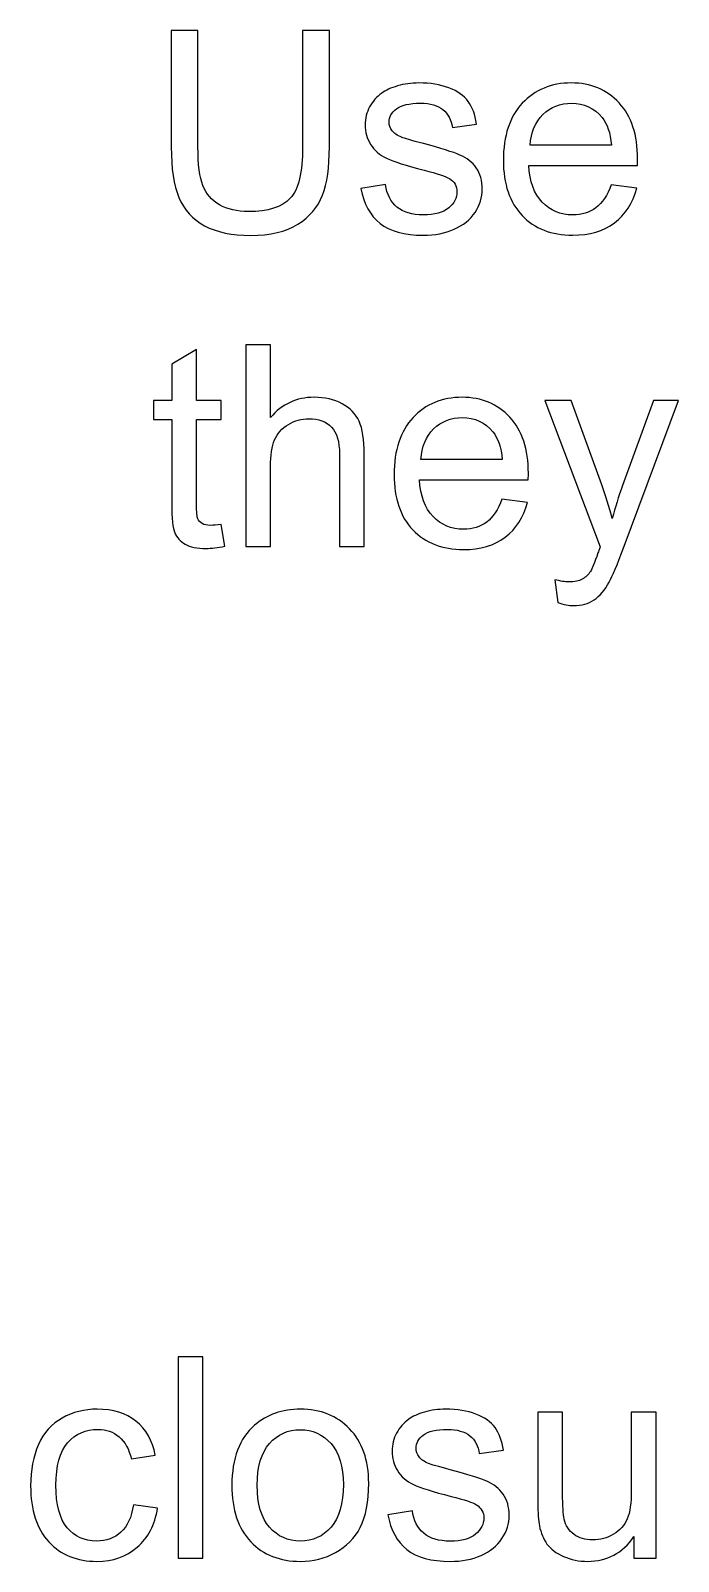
# Model space of a CAD drawing. Header units: centimetres. Extents: x 32 to 238, y -190 to 31.
# Drawn here: x 61.34 to 67.19, y -98.12 to -84.31 of the extents above; entities that cross this region are included whole.
import ezdxf

# ---------------------------------------------------------------- set-up
doc = ezdxf.new("R2010")
doc.units = ezdxf.units.CM
doc.header["$MEASUREMENT"] = 0
doc.layers.add('Layer 1', color=7, linetype='Continuous')

msp = doc.modelspace()

# ---------------------------------------------------------------- linework, layer by layer
at = {"layer": 'Layer 1', "color": 250}
for points, knots in [([(63.79523, -84.30715), (63.79523, -84.30715), (64.03653, -84.30715), (64.03653, -84.30715), (64.03653, -84.30715), (64.03653, -85.35744), (64.03653, -85.35744), (64.03653, -85.54032), (64.01579, -85.68552), (63.97472, -85.79305), (63.93324, -85.90015), (63.85873, -85.98778), (63.7512, -86.05509), (63.64325, -86.1224), (63.50228, -86.15627), (63.32702, -86.15627), (63.15727, -86.15627), (63.01799, -86.12706), (62.91004, -86.06822), (62.80167, -86.00937), (62.72462, -85.92471), (62.67848, -85.81337), (62.63233, -85.70203), (62.60905, -85.55006), (62.60905, -85.35744), (62.60905, -85.35744), (62.60905, -84.30715), (62.60905, -84.30715), (62.60905, -84.30715), (62.85035, -84.30715), (62.85035, -84.30715), (62.85035, -84.30715), (62.85035, -85.35702), (62.85035, -85.35702), (62.85035, -85.51492), (62.86517, -85.63176), (62.89438, -85.70627), (62.92359, -85.7812), (62.97354, -85.83919), (63.04508, -85.87941), (63.1162, -85.92005), (63.20341, -85.94037), (63.30628, -85.94037), (63.48239, -85.94037), (63.60812, -85.90015), (63.68305, -85.82014), (63.75798, -85.73971), (63.79523, -85.58562), (63.79523, -85.35702), (63.79523, -85.35702), (63.79523, -84.30715), (63.79523, -84.30715)], [0, 0, 0, 0, 0.05882353, 0.05882353, 0.05882353, 0.11764706, 0.11764706, 0.11764706, 0.17647059, 0.17647059, 0.17647059, 0.23529412, 0.23529412, 0.23529412, 0.29411765, 0.29411765, 0.29411765, 0.35294118, 0.35294118, 0.35294118, 0.41176471, 0.41176471, 0.41176471, 0.47058824, 0.47058824, 0.47058824, 0.52941176, 0.52941176, 0.52941176, 0.58823529, 0.58823529, 0.58823529, 0.64705882, 0.64705882, 0.64705882, 0.70588235, 0.70588235, 0.70588235, 0.76470588, 0.76470588, 0.76470588, 0.82352941, 0.82352941, 0.82352941, 0.88235294, 0.88235294, 0.88235294, 0.94117647, 0.94117647, 0.94117647, 1, 1, 1, 1]), ([(64.32143, -85.73209), (64.32143, -85.73209), (64.54241, -85.69653), (64.54241, -85.69653), (64.55469, -85.78501), (64.5894, -85.85274), (64.64613, -85.90015), (64.70285, -85.94714), (64.78244, -85.97085), (64.88404, -85.97085), (64.98691, -85.97085), (65.06311, -85.95011), (65.11306, -85.9082), (65.16259, -85.86671), (65.18757, -85.8176), (65.18757, -85.7613), (65.18757, -85.71092), (65.16513, -85.67113), (65.12068, -85.64234), (65.08936, -85.62245), (65.01316, -85.59747), (64.89208, -85.56657), (64.72868, -85.5255), (64.61565, -85.48994), (64.55215, -85.45989), (64.48907, -85.42941), (64.44123, -85.38792), (64.40864, -85.33458), (64.37604, -85.28166), (64.35953, -85.22282), (64.35953, -85.15847), (64.35953, -85.09963), (64.37308, -85.04544), (64.39975, -84.99549), (64.42684, -84.94554), (64.46325, -84.90405), (64.50939, -84.87103), (64.5441, -84.84563), (64.59152, -84.82404), (64.65121, -84.80626), (64.71132, -84.78848), (64.77524, -84.77959), (64.84382, -84.77959), (64.94712, -84.77959), (65.03771, -84.79441), (65.1156, -84.82446), (65.19392, -84.8541), (65.25149, -84.89474), (65.28875, -84.94554), (65.32558, -84.99676), (65.3514, -85.06492), (65.36537, -85.15043), (65.36537, -85.15043), (65.14693, -85.18091), (65.14693, -85.18091), (65.13719, -85.11233), (65.10841, -85.05857), (65.06099, -85.02004), (65.01358, -84.98152), (64.94669, -84.96247), (64.85991, -84.96247), (64.75789, -84.96247), (64.68465, -84.9794), (64.64105, -85.01327), (64.59744, -85.04714), (64.57543, -85.08693), (64.57543, -85.13223), (64.57543, -85.16101), (64.58432, -85.18726), (64.60252, -85.21054), (64.62073, -85.23425), (64.64909, -85.25415), (64.68804, -85.26981), (64.71047, -85.27828), (64.77567, -85.29733), (64.88489, -85.32696), (65.04237, -85.36887), (65.15243, -85.40358), (65.21509, -85.43025), (65.27774, -85.45692), (65.32685, -85.49629), (65.36241, -85.54709), (65.39839, -85.59832), (65.41617, -85.66182), (65.41617, -85.73802), (65.41617, -85.8121), (65.39458, -85.88195), (65.35098, -85.94757), (65.30737, -86.01318), (65.24472, -86.06398), (65.16302, -86.09997), (65.08089, -86.13595), (64.98818, -86.15373), (64.88489, -86.15373), (64.71386, -86.15373), (64.58305, -86.11817), (64.4933, -86.04747), (64.40356, -85.97635), (64.34641, -85.87137), (64.32143, -85.73209)], [0, 0, 0, 0, 0.03030303, 0.03030303, 0.03030303, 0.06060606, 0.06060606, 0.06060606, 0.09090909, 0.09090909, 0.09090909, 0.12121212, 0.12121212, 0.12121212, 0.15151515, 0.15151515, 0.15151515, 0.18181818, 0.18181818, 0.18181818, 0.21212121, 0.21212121, 0.21212121, 0.24242424, 0.24242424, 0.24242424, 0.27272727, 0.27272727, 0.27272727, 0.3030303, 0.3030303, 0.3030303, 0.33333333, 0.33333333, 0.33333333, 0.36363636, 0.36363636, 0.36363636, 0.39393939, 0.39393939, 0.39393939, 0.42424242, 0.42424242, 0.42424242, 0.45454545, 0.45454545, 0.45454545, 0.48484848, 0.48484848, 0.48484848, 0.51515152, 0.51515152, 0.51515152, 0.54545455, 0.54545455, 0.54545455, 0.57575758, 0.57575758, 0.57575758, 0.60606061, 0.60606061, 0.60606061, 0.63636364, 0.63636364, 0.63636364, 0.66666667, 0.66666667, 0.66666667, 0.6969697, 0.6969697, 0.6969697, 0.72727273, 0.72727273, 0.72727273, 0.75757576, 0.75757576, 0.75757576, 0.78787879, 0.78787879, 0.78787879, 0.81818182, 0.81818182, 0.81818182, 0.84848485, 0.84848485, 0.84848485, 0.87878788, 0.87878788, 0.87878788, 0.90909091, 0.90909091, 0.90909091, 0.93939394, 0.93939394, 0.93939394, 0.96969697, 0.96969697, 0.96969697, 1, 1, 1, 1]), ([(66.57949, -85.69907), (66.57949, -85.69907), (66.81063, -85.72955), (66.81063, -85.72955), (66.77465, -85.86375), (66.70734, -85.96831), (66.60912, -86.04239), (66.51091, -86.11648), (66.3856, -86.15373), (66.23278, -86.15373), (66.04059, -86.15373), (65.88819, -86.09446), (65.77558, -85.97593), (65.66297, -85.85782), (65.60667, -85.69145), (65.60667, -85.47767), (65.60667, -85.25669), (65.6634, -85.08481), (65.77727, -84.96289), (65.89115, -84.84055), (66.03889, -84.77959), (66.2205, -84.77959), (66.39619, -84.77959), (66.5397, -84.83928), (66.65103, -84.95908), (66.76237, -85.07889), (66.81825, -85.24737), (66.81825, -85.46454), (66.81825, -85.47767), (66.81783, -85.49756), (66.81698, -85.52381), (66.81698, -85.52381), (65.83527, -85.52381), (65.83527, -85.52381), (65.84374, -85.66817), (65.88438, -85.77908), (65.95804, -85.8557), (66.03127, -85.93233), (66.12314, -85.97085), (66.23278, -85.97085), (66.31448, -85.97085), (66.38433, -85.94926), (66.44191, -85.90608), (66.4999, -85.8629), (66.54562, -85.7939), (66.57949, -85.69907)], [0, 0, 0, 0, 0.06666667, 0.06666667, 0.06666667, 0.13333333, 0.13333333, 0.13333333, 0.2, 0.2, 0.2, 0.26666667, 0.26666667, 0.26666667, 0.33333333, 0.33333333, 0.33333333, 0.4, 0.4, 0.4, 0.46666667, 0.46666667, 0.46666667, 0.53333333, 0.53333333, 0.53333333, 0.6, 0.6, 0.6, 0.66666667, 0.66666667, 0.66666667, 0.73333333, 0.73333333, 0.73333333, 0.8, 0.8, 0.8, 0.86666667, 0.86666667, 0.86666667, 0.93333333, 0.93333333, 0.93333333, 1, 1, 1, 1]), ([(65.84797, -85.34093), (65.84797, -85.34093), (66.58203, -85.34093), (66.58203, -85.34093), (66.57229, -85.23002), (66.54393, -85.14704), (66.49779, -85.09159), (66.42709, -85.00565), (66.3348, -84.96247), (66.22177, -84.96247), (66.11933, -84.96247), (66.03339, -84.99676), (65.96354, -85.06534), (65.89411, -85.13392), (65.85559, -85.22578), (65.84797, -85.34093)], [0, 0, 0, 0, 0.2, 0.2, 0.2, 0.4, 0.4, 0.4, 0.6, 0.6, 0.6, 0.8, 0.8, 0.8, 1, 1, 1, 1]), ([(63.06117, -88.76401), (63.06117, -88.76401), (63.09165, -88.96128), (63.09165, -88.96128), (63.029, -88.97441), (62.97269, -88.98118), (62.92359, -88.98118), (62.84273, -88.98118), (62.78008, -88.96848), (62.7352, -88.94266), (62.69075, -88.91683), (62.65943, -88.88339), (62.64122, -88.84148), (62.62302, -88.79957), (62.61413, -88.71152), (62.61413, -88.57732), (62.61413, -88.57732), (62.61413, -87.81786), (62.61413, -87.81786), (62.61413, -87.81786), (62.44903, -87.81786), (62.44903, -87.81786), (62.44903, -87.81786), (62.44903, -87.64514), (62.44903, -87.64514), (62.44903, -87.64514), (62.61413, -87.64514), (62.61413, -87.64514), (62.61413, -87.64514), (62.61413, -87.31917), (62.61413, -87.31917), (62.61413, -87.31917), (62.83765, -87.18498), (62.83765, -87.18498), (62.83765, -87.18498), (62.83765, -87.64514), (62.83765, -87.64514), (62.83765, -87.64514), (63.06117, -87.64514), (63.06117, -87.64514), (63.06117, -87.64514), (63.06117, -87.81786), (63.06117, -87.81786), (63.06117, -87.81786), (62.83765, -87.81786), (62.83765, -87.81786), (62.83765, -87.81786), (62.83765, -88.59002), (62.83765, -88.59002), (62.83765, -88.65394), (62.84146, -88.69501), (62.8495, -88.71321), (62.85712, -88.73141), (62.86982, -88.74581), (62.8876, -88.75681), (62.90538, -88.7674), (62.93078, -88.7729), (62.9638, -88.7729), (62.98836, -88.7729), (63.02095, -88.76994), (63.06117, -88.76401)], [0, 0, 0, 0, 0.05, 0.05, 0.05, 0.1, 0.1, 0.1, 0.15, 0.15, 0.15, 0.2, 0.2, 0.2, 0.25, 0.25, 0.25, 0.3, 0.3, 0.3, 0.35, 0.35, 0.35, 0.4, 0.4, 0.4, 0.45, 0.45, 0.45, 0.5, 0.5, 0.5, 0.55, 0.55, 0.55, 0.6, 0.6, 0.6, 0.65, 0.65, 0.65, 0.7, 0.7, 0.7, 0.75, 0.75, 0.75, 0.8, 0.8, 0.8, 0.85, 0.85, 0.85, 0.9, 0.9, 0.9, 0.95, 0.95, 0.95, 1, 1, 1, 1]), ([(63.28173, -88.9634), (63.28173, -88.9634), (63.28173, -87.14476), (63.28173, -87.14476), (63.28173, -87.14476), (63.50525, -87.14476), (63.50525, -87.14476), (63.50525, -87.14476), (63.50525, -87.79923), (63.50525, -87.79923), (63.60897, -87.67774), (63.73978, -87.6172), (63.8981, -87.6172), (63.99505, -87.6172), (64.07929, -87.63625), (64.15126, -87.67477), (64.2228, -87.7133), (64.27402, -87.76621), (64.30493, -87.83395), (64.33583, -87.90168), (64.35107, -88.00032), (64.35107, -88.12901), (64.35107, -88.12901), (64.35107, -88.9634), (64.35107, -88.9634), (64.35107, -88.9634), (64.12755, -88.9634), (64.12755, -88.9634), (64.12755, -88.9634), (64.12755, -88.12986), (64.12755, -88.12986), (64.12755, -88.01852), (64.10342, -87.93724), (64.05558, -87.88644), (64.00732, -87.83564), (63.93959, -87.81024), (63.85154, -87.81024), (63.78592, -87.81024), (63.72411, -87.82717), (63.66612, -87.86146), (63.60812, -87.89575), (63.56706, -87.94232), (63.54208, -88.00116), (63.51753, -88.05958), (63.50525, -88.14044), (63.50525, -88.24373), (63.50525, -88.24373), (63.50525, -88.9634), (63.50525, -88.9634), (63.50525, -88.9634), (63.28173, -88.9634), (63.28173, -88.9634)], [0, 0, 0, 0, 0.05882353, 0.05882353, 0.05882353, 0.11764706, 0.11764706, 0.11764706, 0.17647059, 0.17647059, 0.17647059, 0.23529412, 0.23529412, 0.23529412, 0.29411765, 0.29411765, 0.29411765, 0.35294118, 0.35294118, 0.35294118, 0.41176471, 0.41176471, 0.41176471, 0.47058824, 0.47058824, 0.47058824, 0.52941176, 0.52941176, 0.52941176, 0.58823529, 0.58823529, 0.58823529, 0.64705882, 0.64705882, 0.64705882, 0.70588235, 0.70588235, 0.70588235, 0.76470588, 0.76470588, 0.76470588, 0.82352941, 0.82352941, 0.82352941, 0.88235294, 0.88235294, 0.88235294, 0.94117647, 0.94117647, 0.94117647, 1, 1, 1, 1]), ([(65.59355, -88.53668), (65.59355, -88.53668), (65.82469, -88.56716), (65.82469, -88.56716), (65.78871, -88.70136), (65.7214, -88.80592), (65.62318, -88.88), (65.52497, -88.95409), (65.39966, -88.99134), (65.24684, -88.99134), (65.05465, -88.99134), (64.90225, -88.93207), (64.78964, -88.81354), (64.67703, -88.69543), (64.62073, -88.52906), (64.62073, -88.31528), (64.62073, -88.0943), (64.67746, -87.92242), (64.79133, -87.8005), (64.90521, -87.67816), (65.05295, -87.6172), (65.23456, -87.6172), (65.41025, -87.6172), (65.55376, -87.67689), (65.66509, -87.79669), (65.77643, -87.9165), (65.83231, -88.08498), (65.83231, -88.30215), (65.83231, -88.31528), (65.83189, -88.33517), (65.83104, -88.36142), (65.83104, -88.36142), (64.84933, -88.36142), (64.84933, -88.36142), (64.8578, -88.50578), (64.89844, -88.61669), (64.9721, -88.69331), (65.04533, -88.76994), (65.1372, -88.80846), (65.24684, -88.80846), (65.32854, -88.80846), (65.39839, -88.78687), (65.45597, -88.74369), (65.51396, -88.70051), (65.55968, -88.63151), (65.59355, -88.53668)], [0, 0, 0, 0, 0.06666667, 0.06666667, 0.06666667, 0.13333333, 0.13333333, 0.13333333, 0.2, 0.2, 0.2, 0.26666667, 0.26666667, 0.26666667, 0.33333333, 0.33333333, 0.33333333, 0.4, 0.4, 0.4, 0.46666667, 0.46666667, 0.46666667, 0.53333333, 0.53333333, 0.53333333, 0.6, 0.6, 0.6, 0.66666667, 0.66666667, 0.66666667, 0.73333333, 0.73333333, 0.73333333, 0.8, 0.8, 0.8, 0.86666667, 0.86666667, 0.86666667, 0.93333333, 0.93333333, 0.93333333, 1, 1, 1, 1]), ([(66.09689, -89.47013), (66.09689, -89.47013), (66.07149, -89.26354), (66.07149, -89.26354), (66.1206, -89.27667), (66.16293, -89.28344), (66.19934, -89.28344), (66.24929, -89.28344), (66.28908, -89.27497), (66.31872, -89.25846), (66.34877, -89.24195), (66.37333, -89.21867), (66.39238, -89.18904), (66.40635, -89.1666), (66.42921, -89.11114), (66.46053, -89.02224), (66.46477, -89.00997), (66.47112, -88.99176), (66.48043, -88.96763), (66.48043, -88.96763), (65.98005, -87.64514), (65.98005, -87.64514), (65.98005, -87.64514), (66.21881, -87.64514), (66.21881, -87.64514), (66.21881, -87.64514), (66.49398, -88.40629), (66.49398, -88.40629), (66.52996, -88.50239), (66.56171, -88.60399), (66.59007, -88.71067), (66.6159, -88.61034), (66.64638, -88.51128), (66.68194, -88.41391), (66.68194, -88.41391), (66.96303, -87.64514), (66.96303, -87.64514), (66.96303, -87.64514), (67.18613, -87.64514), (67.18613, -87.64514), (67.18613, -87.64514), (66.68786, -88.98626), (66.68786, -88.98626), (66.6341, -89.13062), (66.59219, -89.22968), (66.56213, -89.28429), (66.52234, -89.35752), (66.47662, -89.41129), (66.4254, -89.44558), (66.37375, -89.47987), (66.31237, -89.4968), (66.24125, -89.4968), (66.19807, -89.4968), (66.14981, -89.48791), (66.09689, -89.47013)], [0, 0, 0, 0, 0.05555556, 0.05555556, 0.05555556, 0.11111111, 0.11111111, 0.11111111, 0.16666667, 0.16666667, 0.16666667, 0.22222222, 0.22222222, 0.22222222, 0.27777778, 0.27777778, 0.27777778, 0.33333333, 0.33333333, 0.33333333, 0.38888889, 0.38888889, 0.38888889, 0.44444444, 0.44444444, 0.44444444, 0.5, 0.5, 0.5, 0.55555556, 0.55555556, 0.55555556, 0.61111111, 0.61111111, 0.61111111, 0.66666667, 0.66666667, 0.66666667, 0.72222222, 0.72222222, 0.72222222, 0.77777778, 0.77777778, 0.77777778, 0.83333333, 0.83333333, 0.83333333, 0.88888889, 0.88888889, 0.88888889, 0.94444444, 0.94444444, 0.94444444, 1, 1, 1, 1]), ([(64.86203, -88.17854), (64.86203, -88.17854), (65.59609, -88.17854), (65.59609, -88.17854), (65.58635, -88.06763), (65.55799, -87.98465), (65.51185, -87.9292), (65.44115, -87.84326), (65.34886, -87.80008), (65.23583, -87.80008), (65.13339, -87.80008), (65.04745, -87.83437), (64.9776, -87.90295), (64.90817, -87.97153), (64.86965, -88.06339), (64.86203, -88.17854)], [0, 0, 0, 0, 0.2, 0.2, 0.2, 0.4, 0.4, 0.4, 0.6, 0.6, 0.6, 0.8, 0.8, 0.8, 1, 1, 1, 1]), ([(62.67111, -98.09686), (62.67111, -98.09686), (62.67111, -96.27822), (62.67111, -96.27822), (62.67111, -96.27822), (62.89463, -96.27822), (62.89463, -96.27822), (62.89463, -96.27822), (62.89463, -98.09686), (62.89463, -98.09686), (62.89463, -98.09686), (62.67111, -98.09686), (62.67111, -98.09686)], [0, 0, 0, 0, 0.25, 0.25, 0.25, 0.5, 0.5, 0.5, 0.75, 0.75, 0.75, 1, 1, 1, 1]), ([(62.26725, -97.61426), (62.26725, -97.61426), (62.48569, -97.64474), (62.48569, -97.64474), (62.46156, -97.79502), (62.4006, -97.91229), (62.30196, -97.99738), (62.20333, -98.08247), (62.08183, -98.1248), (61.93832, -98.1248), (61.7584, -98.1248), (61.61362, -98.06596), (61.5044, -97.94827), (61.39476, -97.83058), (61.34015, -97.6621), (61.34015, -97.44281), (61.34015, -97.30057), (61.36386, -97.17653), (61.41085, -97.06985), (61.45784, -96.9636), (61.52938, -96.88359), (61.6259, -96.83067), (61.722, -96.77733), (61.82656, -96.75066), (61.94001, -96.75066), (62.08268, -96.75066), (62.19994, -96.78664), (62.29053, -96.85903), (62.38155, -96.93142), (62.43997, -97.03429), (62.46537, -97.16722), (62.46537, -97.16722), (62.24947, -97.20024), (62.24947, -97.20024), (62.22873, -97.11176), (62.19232, -97.0453), (62.1394, -97.00043), (62.08691, -96.95598), (62.02341, -96.93354), (61.9489, -96.93354), (61.8363, -96.93354), (61.74486, -96.97376), (61.67416, -97.05419), (61.60389, -97.13505), (61.56875, -97.26205), (61.56875, -97.43646), (61.56875, -97.61341), (61.60262, -97.74168), (61.67035, -97.82169), (61.73851, -97.9017), (61.82698, -97.94192), (61.93578, -97.94192), (62.02383, -97.94192), (62.09707, -97.91525), (62.15549, -97.86149), (62.21433, -97.80815), (62.25159, -97.7256), (62.26725, -97.61426)], [0, 0, 0, 0, 0.05263158, 0.05263158, 0.05263158, 0.10526316, 0.10526316, 0.10526316, 0.15789474, 0.15789474, 0.15789474, 0.21052632, 0.21052632, 0.21052632, 0.26315789, 0.26315789, 0.26315789, 0.31578947, 0.31578947, 0.31578947, 0.36842105, 0.36842105, 0.36842105, 0.42105263, 0.42105263, 0.42105263, 0.47368421, 0.47368421, 0.47368421, 0.52631579, 0.52631579, 0.52631579, 0.57894737, 0.57894737, 0.57894737, 0.63157895, 0.63157895, 0.63157895, 0.68421053, 0.68421053, 0.68421053, 0.73684211, 0.73684211, 0.73684211, 0.78947368, 0.78947368, 0.78947368, 0.84210526, 0.84210526, 0.84210526, 0.89473684, 0.89473684, 0.89473684, 0.94736842, 0.94736842, 0.94736842, 1, 1, 1, 1]), ([(63.15667, -97.43773), (63.15667, -97.19431), (63.2244, -97.01397), (63.36029, -96.89671), (63.47332, -96.79934), (63.61175, -96.75066), (63.77474, -96.75066), (63.9555, -96.75066), (64.10367, -96.80993), (64.21881, -96.92846), (64.33354, -97.04657), (64.39111, -97.2104), (64.39111, -97.4191), (64.39111, -97.58844), (64.36571, -97.72136), (64.31491, -97.81831), (64.26411, -97.91525), (64.19003, -97.9906), (64.09266, -98.04437), (63.99572, -98.09813), (63.88946, -98.1248), (63.77474, -98.1248), (63.59016, -98.1248), (63.44115, -98.06596), (63.32727, -97.94785), (63.2134, -97.82974), (63.15667, -97.65956), (63.15667, -97.43773)], [0, 0, 0, 0, 0.11111111, 0.11111111, 0.11111111, 0.22222222, 0.22222222, 0.22222222, 0.33333333, 0.33333333, 0.33333333, 0.44444444, 0.44444444, 0.44444444, 0.55555556, 0.55555556, 0.55555556, 0.66666667, 0.66666667, 0.66666667, 0.77777778, 0.77777778, 0.77777778, 0.88888889, 0.88888889, 0.88888889, 1, 1, 1, 1]), ([(64.56425, -97.70316), (64.56425, -97.70316), (64.78523, -97.6676), (64.78523, -97.6676), (64.79751, -97.75608), (64.83222, -97.82381), (64.88895, -97.87122), (64.94567, -97.91821), (65.02526, -97.94192), (65.12686, -97.94192), (65.22973, -97.94192), (65.30593, -97.92118), (65.35588, -97.87927), (65.40541, -97.83778), (65.43039, -97.78867), (65.43039, -97.73237), (65.43039, -97.68199), (65.40795, -97.6422), (65.3635, -97.61341), (65.33218, -97.59352), (65.25598, -97.56854), (65.1349, -97.53764), (64.9715, -97.49657), (64.85847, -97.46101), (64.79497, -97.43096), (64.73189, -97.40048), (64.68405, -97.35899), (64.65146, -97.30565), (64.61886, -97.25273), (64.60235, -97.19389), (64.60235, -97.12954), (64.60235, -97.0707), (64.6159, -97.01651), (64.64257, -96.96656), (64.66966, -96.91661), (64.70607, -96.87512), (64.75221, -96.8421), (64.78692, -96.8167), (64.83434, -96.79511), (64.89403, -96.77733), (64.95414, -96.75955), (65.01806, -96.75066), (65.08664, -96.75066), (65.18994, -96.75066), (65.28053, -96.76548), (65.35842, -96.79553), (65.43674, -96.82517), (65.49431, -96.86581), (65.53157, -96.91661), (65.5684, -96.96783), (65.59422, -97.03599), (65.60819, -97.1215), (65.60819, -97.1215), (65.38975, -97.15198), (65.38975, -97.15198), (65.38001, -97.0834), (65.35123, -97.02964), (65.30381, -96.99111), (65.2564, -96.95259), (65.18951, -96.93354), (65.10273, -96.93354), (65.00071, -96.93354), (64.92747, -96.95047), (64.88387, -96.98434), (64.84026, -97.01821), (64.81825, -97.058), (64.81825, -97.1033), (64.81825, -97.13208), (64.82714, -97.15833), (64.84534, -97.18161), (64.86355, -97.20532), (64.89191, -97.22522), (64.93086, -97.24088), (64.95329, -97.24935), (65.01849, -97.2684), (65.12771, -97.29803), (65.28519, -97.33994), (65.39525, -97.37465), (65.45791, -97.40132), (65.52056, -97.42799), (65.56967, -97.46736), (65.60523, -97.51816), (65.64121, -97.56939), (65.65899, -97.63289), (65.65899, -97.70909), (65.65899, -97.78317), (65.6374, -97.85302), (65.5938, -97.91864), (65.55019, -97.98425), (65.48754, -98.03505), (65.40584, -98.07104), (65.32371, -98.10702), (65.231, -98.1248), (65.12771, -98.1248), (64.95668, -98.1248), (64.82587, -98.08924), (64.73612, -98.01854), (64.64638, -97.94742), (64.58923, -97.84244), (64.56425, -97.70316)], [0, 0, 0, 0, 0.03030303, 0.03030303, 0.03030303, 0.06060606, 0.06060606, 0.06060606, 0.09090909, 0.09090909, 0.09090909, 0.12121212, 0.12121212, 0.12121212, 0.15151515, 0.15151515, 0.15151515, 0.18181818, 0.18181818, 0.18181818, 0.21212121, 0.21212121, 0.21212121, 0.24242424, 0.24242424, 0.24242424, 0.27272727, 0.27272727, 0.27272727, 0.3030303, 0.3030303, 0.3030303, 0.33333333, 0.33333333, 0.33333333, 0.36363636, 0.36363636, 0.36363636, 0.39393939, 0.39393939, 0.39393939, 0.42424242, 0.42424242, 0.42424242, 0.45454545, 0.45454545, 0.45454545, 0.48484848, 0.48484848, 0.48484848, 0.51515152, 0.51515152, 0.51515152, 0.54545455, 0.54545455, 0.54545455, 0.57575758, 0.57575758, 0.57575758, 0.60606061, 0.60606061, 0.60606061, 0.63636364, 0.63636364, 0.63636364, 0.66666667, 0.66666667, 0.66666667, 0.6969697, 0.6969697, 0.6969697, 0.72727273, 0.72727273, 0.72727273, 0.75757576, 0.75757576, 0.75757576, 0.78787879, 0.78787879, 0.78787879, 0.81818182, 0.81818182, 0.81818182, 0.84848485, 0.84848485, 0.84848485, 0.87878788, 0.87878788, 0.87878788, 0.90909091, 0.90909091, 0.90909091, 0.93939394, 0.93939394, 0.93939394, 0.96969697, 0.96969697, 0.96969697, 1, 1, 1, 1]), ([(66.78421, -98.09686), (66.78421, -98.09686), (66.78421, -97.90086), (66.78421, -97.90086), (66.68176, -98.05029), (66.54291, -98.1248), (66.36723, -98.1248), (66.28976, -98.1248), (66.21737, -98.10998), (66.15006, -98.08035), (66.08275, -98.05029), (66.03279, -98.01304), (66.0002, -97.96817), (65.9676, -97.92287), (65.94474, -97.86784), (65.93162, -97.80264), (65.92273, -97.75862), (65.91807, -97.68919), (65.91807, -97.59436), (65.91807, -97.59436), (65.91807, -96.7786), (65.91807, -96.7786), (65.91807, -96.7786), (66.14159, -96.7786), (66.14159, -96.7786), (66.14159, -96.7786), (66.14159, -97.508), (66.14159, -97.508), (66.14159, -97.62442), (66.14625, -97.70316), (66.15514, -97.74338), (66.16911, -97.80222), (66.19874, -97.84794), (66.24446, -97.88138), (66.28976, -97.91483), (66.34564, -97.93176), (66.41252, -97.93176), (66.47941, -97.93176), (66.54206, -97.91483), (66.60048, -97.88054), (66.6589, -97.84625), (66.70039, -97.79926), (66.72494, -97.74041), (66.74907, -97.68157), (66.76135, -97.59563), (66.76135, -97.48345), (66.76135, -97.48345), (66.76135, -96.7786), (66.76135, -96.7786), (66.76135, -96.7786), (66.98487, -96.7786), (66.98487, -96.7786), (66.98487, -96.7786), (66.98487, -98.09686), (66.98487, -98.09686), (66.98487, -98.09686), (66.78421, -98.09686), (66.78421, -98.09686)], [0, 0, 0, 0, 0.05263158, 0.05263158, 0.05263158, 0.10526316, 0.10526316, 0.10526316, 0.15789474, 0.15789474, 0.15789474, 0.21052632, 0.21052632, 0.21052632, 0.26315789, 0.26315789, 0.26315789, 0.31578947, 0.31578947, 0.31578947, 0.36842105, 0.36842105, 0.36842105, 0.42105263, 0.42105263, 0.42105263, 0.47368421, 0.47368421, 0.47368421, 0.52631579, 0.52631579, 0.52631579, 0.57894737, 0.57894737, 0.57894737, 0.63157895, 0.63157895, 0.63157895, 0.68421053, 0.68421053, 0.68421053, 0.73684211, 0.73684211, 0.73684211, 0.78947368, 0.78947368, 0.78947368, 0.84210526, 0.84210526, 0.84210526, 0.89473684, 0.89473684, 0.89473684, 0.94736842, 0.94736842, 0.94736842, 1, 1, 1, 1]), ([(63.38527, -97.43815), (63.38527, -97.60664), (63.4221, -97.73279), (63.49576, -97.81619), (63.56984, -97.90001), (63.66255, -97.94192), (63.77474, -97.94192), (63.88565, -97.94192), (63.97794, -97.90001), (64.05202, -97.81577), (64.12568, -97.73152), (64.16251, -97.60325), (64.16251, -97.43096), (64.16251, -97.2684), (64.12526, -97.14521), (64.05117, -97.06181), (63.97709, -96.97799), (63.8848, -96.93608), (63.77474, -96.93608), (63.66255, -96.93608), (63.56984, -96.97757), (63.49576, -97.06096), (63.4221, -97.14436), (63.38527, -97.27009), (63.38527, -97.43815)], [0, 0, 0, 0, 0.125, 0.125, 0.125, 0.25, 0.25, 0.25, 0.375, 0.375, 0.375, 0.5, 0.5, 0.5, 0.625, 0.625, 0.625, 0.75, 0.75, 0.75, 0.875, 0.875, 0.875, 1, 1, 1, 1])]:
    msp.add_open_spline(points, degree=3, knots=knots, dxfattribs=at)

doc.saveas('drawing.dxf')
